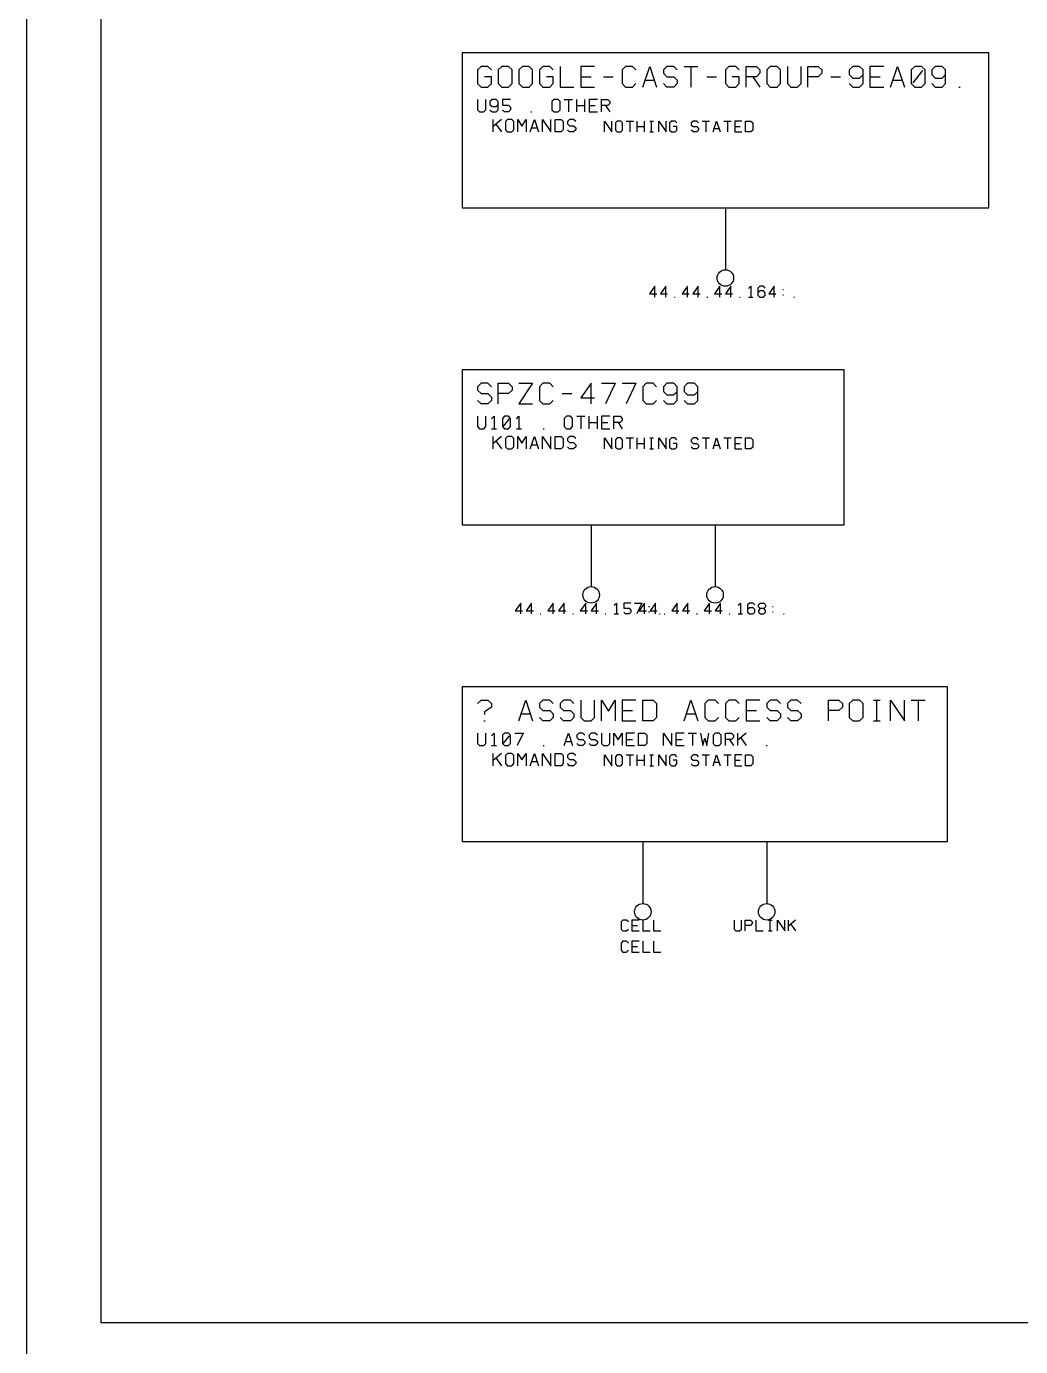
# Model space of a CAD drawing. Header units: millimetres. Extents: x 10 to 2534, y 10 to 1372.
# Drawn here: x 9.6 to 202.2, y 218.8 to 474.6 of the extents above; entities that cross this region are included whole.
import ezdxf

# ---------------------------------------------------------------- set-up
doc = ezdxf.new("R2010")
doc.units = ezdxf.units.MM
for name, color, linetype, lineweight in [('DEVICE', 7, 'CONTINUOUS', 25), ('GROUP', 6, 'CONTINUOUS', 25), ('LABEL', 8, 'CONTINUOUS', 25), ('PANE', 250, 'CONTINUOUS', 25), ('POINT', 4, 'CONTINUOUS', 25), ('PORT_BUS', 5, 'CONTINUOUS', 25), ('PORTAL', 2, 'CONTINUOUS', 25), ('SHEET', 7, 'CONTINUOUS', 25)]:
    doc.layers.add(name, color=color, linetype=linetype, lineweight=lineweight)

msp = doc.modelspace()

# ---------------------------------------------------------------- linework, layer by layer
at = {"layer": 'DEVICE'}
for points in [[(94, 439.4), (196, 439.4), (196, 469.4), (94, 469.4)], [(94, 378), (168, 378), (168, 408), (94, 408)], [(94, 316.6), (188, 316.6), (188, 346.6), (94, 346.6)]]:
    msp.add_lwpolyline(points, close=True, dxfattribs=at)
at = {"layer": 'GROUP'}
msp.add_lwpolyline([(24, 223.4), (1535.9, 223.4), (1535.9, 1327.2), (24, 1327.2)], close=True, dxfattribs=at)
at = {"layer": 'LABEL'}
for points in [[(99.666667, 466.133333), (99, 466.8), (97.666667, 466.8), (97, 466.133333), (97, 463.466667), (97.666667, 462.8), (99, 462.8), (99.666667, 463.466667), (99.666667, 464.8), (98.333333, 464.8)], [(101.666667, 462.8), (103, 462.8), (103.666667, 463.466667), (103.666667, 466.133333), (103, 466.8), (101.666667, 466.8), (101, 466.133333), (101, 463.466667), (101.666667, 462.8)], [(105.666667, 462.8), (107, 462.8), (107.666667, 463.466667), (107.666667, 466.133333), (107, 466.8), (105.666667, 466.8), (105, 466.133333), (105, 463.466667), (105.666667, 462.8)], [(111.666667, 466.133333), (111, 466.8), (109.666667, 466.8), (109, 466.133333), (109, 463.466667), (109.666667, 462.8), (111, 462.8), (111.666667, 463.466667), (111.666667, 464.8), (110.333333, 464.8)], [(113, 466.8), (113, 462.8), (115.666667, 462.8)], [(119.666667, 466.8), (117, 466.8), (117, 462.8), (119.666667, 462.8)], [(127.666667, 466.133333), (127, 466.8), (125.666667, 466.8), (125, 466.133333), (125, 463.466667), (125.666667, 462.8), (127, 462.8), (127.666667, 463.466667)], [(129, 462.8), (130.333333, 466.8), (131.666667, 462.8)], [(135.666667, 466.133333), (135, 466.8), (133.666667, 466.8), (133, 466.133333), (133, 465.466667), (133.666667, 464.8), (135, 464.8), (135.666667, 464.133333), (135.666667, 463.466667), (135, 462.8), (133.666667, 462.8), (133, 463.466667)], [(137, 466.8), (139.666667, 466.8)], [(138.333333, 466.8), (138.333333, 462.8)], [(147.666667, 466.133333), (147, 466.8), (145.666667, 466.8), (145, 466.133333), (145, 463.466667), (145.666667, 462.8), (147, 462.8), (147.666667, 463.466667), (147.666667, 464.8), (146.333333, 464.8)], [(149, 462.8), (149, 466.8), (151, 466.8), (151.666667, 466.133333), (151.666667, 465.466667), (151, 464.8), (149, 464.8)], [(153.666667, 462.8), (155, 462.8), (155.666667, 463.466667), (155.666667, 466.133333), (155, 466.8), (153.666667, 466.8), (153, 466.133333), (153, 463.466667), (153.666667, 462.8)], [(157, 466.8), (157, 463.466667), (157.666667, 462.8), (159, 462.8), (159.666667, 463.466667), (159.666667, 466.8)], [(161, 462.8), (161, 466.8), (163, 466.8), (163.666667, 466.133333), (163.666667, 465.466667), (163, 464.8), (161, 464.8)], [(169, 463.466667), (169.666667, 462.8), (171, 462.8), (171.666667, 463.466667), (171.666667, 466.133333), (171, 466.8), (169.666667, 466.8), (169, 466.133333), (169, 465.2), (169.666667, 464.533333), (171, 464.533333), (171.666667, 465.2)], [(175.666667, 466.8), (173, 466.8), (173, 462.8), (175.666667, 462.8)], [(177, 462.8), (178.333333, 466.8), (179.666667, 462.8)], [(181.666667, 462.8), (183, 462.8), (183.666667, 463.466667), (183.666667, 466.133333), (183, 466.8), (181.666667, 466.8), (181, 466.133333), (181, 463.466667), (181.666667, 462.8)], [(181.4, 463.6), (183.266667, 466)], [(185, 463.466667), (185.666667, 462.8), (187, 462.8), (187.666667, 463.466667), (187.666667, 466.133333), (187, 466.8), (185.666667, 466.8), (185, 466.133333), (185, 465.2), (185.666667, 464.533333), (187, 464.533333), (187.666667, 465.2)], [(117, 464.8), (119, 464.8)], [(121.4, 464.8), (123.266667, 464.8)], [(129.466667, 464.133333), (131.2, 464.133333)], [(141.4, 464.8), (143.266667, 464.8)], [(150.333333, 464.8), (151.666667, 462.8)], [(165.4, 464.8), (167.266667, 464.8)], [(173, 464.8), (175, 464.8)], [(177.466667, 464.133333), (179.2, 464.133333)], [(190.2, 462.8), (190.466667, 462.8)], [(97, 460.4), (97, 458.4), (97.4, 458), (98.2, 458), (98.6, 458.4), (98.6, 460.4)], [(99.4, 458.4), (99.8, 458), (100.6, 458), (101, 458.4), (101, 460), (100.6, 460.4), (99.8, 460.4), (99.4, 460), (99.4, 459.44), (99.8, 459.04), (100.6, 459.04), (101, 459.44)], [(103.4, 460.4), (101.8, 460.4), (101.8, 459.28), (103, 459.28), (103.4, 458.88), (103.4, 458.4), (103, 458), (102.2, 458), (101.8, 458.4)], [(107.32, 458), (107.48, 458)], [(111.8, 458), (112.6, 458), (113, 458.4), (113, 460), (112.6, 460.4), (111.8, 460.4), (111.4, 460), (111.4, 458.4), (111.8, 458)], [(113.8, 460.4), (115.4, 460.4)], [(114.6, 460.4), (114.6, 458)], [(116.2, 458), (116.2, 460.4)], [(116.2, 459.2), (117.8, 459.2)], [(117.8, 458), (117.8, 460.4)], [(120.2, 460.4), (118.6, 460.4), (118.6, 458), (120.2, 458)], [(118.6, 459.2), (119.8, 459.2)], [(121, 458), (121, 460.4), (122.2, 460.4), (122.6, 460), (122.6, 459.6), (122.2, 459.2), (121, 459.2)], [(121.8, 459.2), (122.6, 458)], [(131.35, 422.1), (131.35, 424.2), (130.3, 422.73), (131.7, 422.73)], [(133.45, 422.1), (133.45, 424.2), (132.4, 422.73), (133.8, 422.73)], [(135.13, 422.1), (135.27, 422.1)], [(137.65, 422.1), (137.65, 424.2), (136.6, 422.73), (138, 422.73)], [(139.75, 422.1), (139.75, 424.2), (138.7, 422.73), (140.1, 422.73)], [(141.43, 422.1), (141.57, 422.1)], [(143.95, 422.1), (143.95, 424.2), (142.9, 422.73), (144.3, 422.73)], [(146.05, 422.1), (146.05, 424.2), (145, 422.73), (146.4, 422.73)], [(147.73, 422.1), (147.87, 422.1)], [(149.48, 423.78), (149.9, 424.2), (149.9, 422.1)], [(149.48, 422.1), (150.32, 422.1)], [(152.7, 423.85), (152.35, 424.2), (151.65, 424.2), (151.3, 423.85), (151.3, 422.45), (151.65, 422.1), (152.35, 422.1), (152.7, 422.45), (152.7, 422.94), (152.35, 423.29), (151.65, 423.29), (151.3, 422.94)], [(154.45, 422.1), (154.45, 424.2), (153.4, 422.73), (154.8, 422.73)], [(156.13, 423.57), (156.27, 423.57)], [(156.13, 422.52), (156.27, 422.52)], [(158.23, 422.1), (158.37, 422.1)], [(99.666667, 404.733333), (99, 405.4), (97.666667, 405.4), (97, 404.733333), (97, 404.066667), (97.666667, 403.4), (99, 403.4), (99.666667, 402.733333), (99.666667, 402.066667), (99, 401.4), (97.666667, 401.4), (97, 402.066667)], [(101, 401.4), (101, 405.4), (103, 405.4), (103.666667, 404.733333), (103.666667, 404.066667), (103, 403.4), (101, 403.4)], [(105, 405.4), (107.666667, 405.4), (105, 401.4), (107.666667, 401.4)], [(111.666667, 404.733333), (111, 405.4), (109.666667, 405.4), (109, 404.733333), (109, 402.066667), (109.666667, 401.4), (111, 401.4), (111.666667, 402.066667)], [(119, 401.4), (119, 405.4), (117, 402.6), (119.666667, 402.6)], [(121, 405.4), (123.666667, 405.4), (121.8, 401.4)], [(125, 405.4), (127.666667, 405.4), (125.8, 401.4)], [(131.666667, 404.733333), (131, 405.4), (129.666667, 405.4), (129, 404.733333), (129, 402.066667), (129.666667, 401.4), (131, 401.4), (131.666667, 402.066667)], [(133, 402.066667), (133.666667, 401.4), (135, 401.4), (135.666667, 402.066667), (135.666667, 404.733333), (135, 405.4), (133.666667, 405.4), (133, 404.733333), (133, 403.8), (133.666667, 403.133333), (135, 403.133333), (135.666667, 403.8)], [(137, 402.066667), (137.666667, 401.4), (139, 401.4), (139.666667, 402.066667), (139.666667, 404.733333), (139, 405.4), (137.666667, 405.4), (137, 404.733333), (137, 403.8), (137.666667, 403.133333), (139, 403.133333), (139.666667, 403.8)], [(113.4, 403.4), (115.266667, 403.4)], [(97, 399), (97, 397), (97.4, 396.6), (98.2, 396.6), (98.6, 397), (98.6, 399)], [(99.72, 398.52), (100.2, 399), (100.2, 396.6)], [(99.72, 396.6), (100.68, 396.6)], [(102.2, 396.6), (103, 396.6), (103.4, 397), (103.4, 398.6), (103, 399), (102.2, 399), (101.8, 398.6), (101.8, 397), (102.2, 396.6)], [(102.04, 397.08), (103.16, 398.52)], [(104.52, 398.52), (105, 399), (105, 396.6)], [(104.52, 396.6), (105.48, 396.6)], [(109.72, 396.6), (109.88, 396.6)], [(114.2, 396.6), (115, 396.6), (115.4, 397), (115.4, 398.6), (115, 399), (114.2, 399), (113.8, 398.6), (113.8, 397), (114.2, 396.6)], [(116.2, 399), (117.8, 399)], [(117, 399), (117, 396.6)], [(118.6, 396.6), (118.6, 399)], [(118.6, 397.8), (120.2, 397.8)], [(120.2, 396.6), (120.2, 399)], [(122.6, 399), (121, 399), (121, 396.6), (122.6, 396.6)], [(121, 397.8), (122.2, 397.8)], [(123.4, 396.6), (123.4, 399), (124.6, 399), (125, 398.6), (125, 398.2), (124.6, 397.8), (123.4, 397.8)], [(124.2, 397.8), (125, 396.6)], [(105.35, 360.7), (105.35, 362.8), (104.3, 361.33), (105.7, 361.33)], [(107.45, 360.7), (107.45, 362.8), (106.4, 361.33), (107.8, 361.33)], [(109.13, 360.7), (109.27, 360.7)], [(111.65, 360.7), (111.65, 362.8), (110.6, 361.33), (112, 361.33)], [(113.75, 360.7), (113.75, 362.8), (112.7, 361.33), (114.1, 361.33)], [(115.43, 360.7), (115.57, 360.7)], [(117.95, 360.7), (117.95, 362.8), (116.9, 361.33), (118.3, 361.33)], [(120.05, 360.7), (120.05, 362.8), (119, 361.33), (120.4, 361.33)], [(121.73, 360.7), (121.87, 360.7)], [(123.48, 362.38), (123.9, 362.8), (123.9, 360.7)], [(123.48, 360.7), (124.32, 360.7)], [(126.7, 362.8), (125.3, 362.8), (125.3, 361.82), (126.35, 361.82), (126.7, 361.47), (126.7, 361.05), (126.35, 360.7), (125.65, 360.7), (125.3, 361.05)], [(127.4, 362.8), (128.8, 362.8), (127.82, 360.7)], [(129.35, 360.7), (129.35, 362.8), (128.3, 361.33), (129.7, 361.33)], [(130.13, 362.17), (130.27, 362.17)], [(130.13, 361.12), (130.27, 361.12)], [(131.45, 360.7), (131.45, 362.8), (130.4, 361.33), (131.8, 361.33)], [(132.23, 360.7), (132.37, 360.7)], [(133.13, 360.7), (133.27, 360.7)], [(135.65, 360.7), (135.65, 362.8), (134.6, 361.33), (136, 361.33)], [(137.75, 360.7), (137.75, 362.8), (136.7, 361.33), (138.1, 361.33)], [(139.43, 360.7), (139.57, 360.7)], [(141.95, 360.7), (141.95, 362.8), (140.9, 361.33), (142.3, 361.33)], [(144.05, 360.7), (144.05, 362.8), (143, 361.33), (144.4, 361.33)], [(145.73, 360.7), (145.87, 360.7)], [(147.48, 362.38), (147.9, 362.8), (147.9, 360.7)], [(147.48, 360.7), (148.32, 360.7)], [(150.7, 362.45), (150.35, 362.8), (149.65, 362.8), (149.3, 362.45), (149.3, 361.05), (149.65, 360.7), (150.35, 360.7), (150.7, 361.05), (150.7, 361.54), (150.35, 361.89), (149.65, 361.89), (149.3, 361.54)], [(151.75, 361.75), (151.4, 362.1), (151.4, 362.45), (151.75, 362.8), (152.45, 362.8), (152.8, 362.45), (152.8, 362.1), (152.45, 361.75), (151.75, 361.75), (151.4, 361.4), (151.4, 361.05), (151.75, 360.7), (152.45, 360.7), (152.8, 361.05), (152.8, 361.4), (152.45, 361.75)], [(154.13, 362.17), (154.27, 362.17)], [(154.13, 361.12), (154.27, 361.12)], [(156.23, 360.7), (156.37, 360.7)], [(97, 343.333333), (97.666667, 344), (99, 344), (99.666667, 343.333333), (99.666667, 342.666667), (98.333333, 341.733333), (98.333333, 341.2)], [(105, 340), (106.333333, 344), (107.666667, 340)], [(111.666667, 343.333333), (111, 344), (109.666667, 344), (109, 343.333333), (109, 342.666667), (109.666667, 342), (111, 342), (111.666667, 341.333333), (111.666667, 340.666667), (111, 340), (109.666667, 340), (109, 340.666667)], [(115.666667, 343.333333), (115, 344), (113.666667, 344), (113, 343.333333), (113, 342.666667), (113.666667, 342), (115, 342), (115.666667, 341.333333), (115.666667, 340.666667), (115, 340), (113.666667, 340), (113, 340.666667)], [(117, 344), (117, 340.666667), (117.666667, 340), (119, 340), (119.666667, 340.666667), (119.666667, 344)], [(121, 340), (121, 344), (122.333333, 341.866667), (123.666667, 344), (123.666667, 340)], [(127.666667, 344), (125, 344), (125, 340), (127.666667, 340)], [(129, 340), (129, 344), (131, 344), (131.666667, 343.333333), (131.666667, 340.666667), (131, 340), (129, 340)], [(137, 340), (138.333333, 344), (139.666667, 340)], [(143.666667, 343.333333), (143, 344), (141.666667, 344), (141, 343.333333), (141, 340.666667), (141.666667, 340), (143, 340), (143.666667, 340.666667)], [(147.666667, 343.333333), (147, 344), (145.666667, 344), (145, 343.333333), (145, 340.666667), (145.666667, 340), (147, 340), (147.666667, 340.666667)], [(151.666667, 344), (149, 344), (149, 340), (151.666667, 340)], [(155.666667, 343.333333), (155, 344), (153.666667, 344), (153, 343.333333), (153, 342.666667), (153.666667, 342), (155, 342), (155.666667, 341.333333), (155.666667, 340.666667), (155, 340), (153.666667, 340), (153, 340.666667)], [(159.666667, 343.333333), (159, 344), (157.666667, 344), (157, 343.333333), (157, 342.666667), (157.666667, 342), (159, 342), (159.666667, 341.333333), (159.666667, 340.666667), (159, 340), (157.666667, 340), (157, 340.666667)], [(165, 340), (165, 344), (167, 344), (167.666667, 343.333333), (167.666667, 342.666667), (167, 342), (165, 342)], [(169.666667, 340), (171, 340), (171.666667, 340.666667), (171.666667, 343.333333), (171, 344), (169.666667, 344), (169, 343.333333), (169, 340.666667), (169.666667, 340)], [(173.666667, 344), (175, 344)], [(174.333333, 340), (174.333333, 344)], [(177, 340), (177, 344), (179.666667, 340), (179.666667, 344)], [(181, 344), (183.666667, 344)], [(182.333333, 344), (182.333333, 340)], [(105.466667, 341.333333), (107.2, 341.333333)], [(125, 342), (127, 342)], [(137.466667, 341.333333), (139.2, 341.333333)], [(149, 342), (151, 342)], [(98.2, 340), (98.466667, 340)], [(173.666667, 340), (175, 340)], [(97, 337.6), (97, 335.6), (97.4, 335.2), (98.2, 335.2), (98.6, 335.6), (98.6, 337.6)], [(99.72, 337.12), (100.2, 337.6), (100.2, 335.2)], [(99.72, 335.2), (100.68, 335.2)], [(102.2, 335.2), (103, 335.2), (103.4, 335.6), (103.4, 337.2), (103, 337.6), (102.2, 337.6), (101.8, 337.2), (101.8, 335.6), (102.2, 335.2)], [(102.04, 335.68), (103.16, 337.12)], [(104.2, 337.6), (105.8, 337.6), (104.68, 335.2)], [(109.72, 335.2), (109.88, 335.2)], [(113.8, 335.2), (114.6, 337.6), (115.4, 335.2)], [(114.08, 336), (115.12, 336)], [(117.8, 337.2), (117.4, 337.6), (116.6, 337.6), (116.2, 337.2), (116.2, 336.8), (116.6, 336.4), (117.4, 336.4), (117.8, 336), (117.8, 335.6), (117.4, 335.2), (116.6, 335.2), (116.2, 335.6)], [(120.2, 337.2), (119.8, 337.6), (119, 337.6), (118.6, 337.2), (118.6, 336.8), (119, 336.4), (119.8, 336.4), (120.2, 336), (120.2, 335.6), (119.8, 335.2), (119, 335.2), (118.6, 335.6)], [(121, 337.6), (121, 335.6), (121.4, 335.2), (122.2, 335.2), (122.6, 335.6), (122.6, 337.6)], [(123.4, 335.2), (123.4, 337.6), (124.2, 336.32), (125, 337.6), (125, 335.2)], [(127.4, 337.6), (125.8, 337.6), (125.8, 335.2), (127.4, 335.2)], [(125.8, 336.4), (127, 336.4)], [(128.2, 335.2), (128.2, 337.6), (129.4, 337.6), (129.8, 337.2), (129.8, 335.6), (129.4, 335.2), (128.2, 335.2)], [(133, 335.2), (133, 337.6), (134.6, 335.2), (134.6, 337.6)], [(137, 337.6), (135.4, 337.6), (135.4, 335.2), (137, 335.2)], [(135.4, 336.4), (136.6, 336.4)], [(137.8, 337.6), (139.4, 337.6)], [(138.6, 337.6), (138.6, 335.2)], [(140.2, 337.6), (140.6, 335.2), (141, 336.64), (141.4, 335.2), (141.8, 337.6)], [(143, 335.2), (143.8, 335.2), (144.2, 335.6), (144.2, 337.2), (143.8, 337.6), (143, 337.6), (142.6, 337.2), (142.6, 335.6), (143, 335.2)], [(145, 335.2), (145, 337.6), (146.2, 337.6), (146.6, 337.2), (146.6, 336.8), (146.2, 336.4), (145, 336.4)], [(145.8, 336.4), (146.6, 335.2)], [(147.4, 335.2), (147.4, 337.6)], [(149, 337.6), (147.4, 336.24)], [(147.96, 336.72), (149, 335.2)], [(152.92, 335.2), (153.08, 335.2)], [(126.2, 301.05), (125.85, 301.4), (125.15, 301.4), (124.8, 301.05), (124.8, 299.65), (125.15, 299.3), (125.85, 299.3), (126.2, 299.65)], [(128.3, 301.4), (126.9, 301.4), (126.9, 299.3), (128.3, 299.3)], [(126.9, 300.35), (127.95, 300.35)], [(129, 301.4), (129, 299.3), (130.4, 299.3)], [(131.1, 301.4), (131.1, 299.3), (132.5, 299.3)], [(146.7, 301.4), (146.7, 299.65), (147.05, 299.3), (147.75, 299.3), (148.1, 299.65), (148.1, 301.4)], [(148.8, 299.3), (148.8, 301.4), (149.85, 301.4), (150.2, 301.05), (150.2, 300.7), (149.85, 300.35), (148.8, 300.35)], [(150.9, 301.4), (150.9, 299.3), (152.3, 299.3)], [(153.35, 301.4), (154.05, 301.4)], [(153.35, 299.3), (154.05, 299.3)], [(153.7, 299.3), (153.7, 301.4)], [(155.1, 299.3), (155.1, 301.4), (156.5, 299.3), (156.5, 301.4)], [(157.2, 299.3), (157.2, 301.4)], [(158.6, 301.4), (157.2, 300.21)], [(157.69, 300.63), (158.6, 299.3)]]:
    msp.add_lwpolyline(points, dxfattribs=at)
at = {"layer": 'PANE'}
for points in [[(100, 454.1), (100, 456.5)], [(101.6, 456.5), (100, 455.14)], [(100.56, 455.62), (101.6, 454.1)], [(102.8, 454.1), (103.6, 454.1), (104, 454.5), (104, 456.1), (103.6, 456.5), (102.8, 456.5), (102.4, 456.1), (102.4, 454.5), (102.8, 454.1)], [(104.8, 454.1), (104.8, 456.5), (105.6, 455.22), (106.4, 456.5), (106.4, 454.1)], [(107.2, 454.1), (108, 456.5), (108.8, 454.1)], [(109.6, 454.1), (109.6, 456.5), (111.2, 454.1), (111.2, 456.5)], [(112, 454.1), (112, 456.5), (113.2, 456.5), (113.6, 456.1), (113.6, 454.5), (113.2, 454.1), (112, 454.1)], [(116, 456.1), (115.6, 456.5), (114.8, 456.5), (114.4, 456.1), (114.4, 455.7), (114.8, 455.3), (115.6, 455.3), (116, 454.9), (116, 454.5), (115.6, 454.1), (114.8, 454.1), (114.4, 454.5)], [(121.6, 454.1), (121.6, 456.2), (123, 454.1), (123, 456.2)], [(124.05, 454.1), (124.75, 454.1), (125.1, 454.45), (125.1, 455.85), (124.75, 456.2), (124.05, 456.2), (123.7, 455.85), (123.7, 454.45), (124.05, 454.1)], [(125.8, 456.2), (127.2, 456.2)], [(126.5, 456.2), (126.5, 454.1)], [(127.9, 454.1), (127.9, 456.2)], [(129.3, 454.1), (129.3, 456.2)], [(130.35, 456.2), (131.05, 456.2)], [(130.7, 454.1), (130.7, 456.2)], [(132.1, 454.1), (132.1, 456.2), (133.5, 454.1), (133.5, 456.2)], [(135.6, 455.85), (135.25, 456.2), (134.55, 456.2), (134.2, 455.85), (134.2, 454.45), (134.55, 454.1), (135.25, 454.1), (135.6, 454.45), (135.6, 455.15), (134.9, 455.15)], [(139.8, 455.85), (139.45, 456.2), (138.75, 456.2), (138.4, 455.85), (138.4, 455.5), (138.75, 455.15), (139.45, 455.15), (139.8, 454.8), (139.8, 454.45), (139.45, 454.1), (138.75, 454.1), (138.4, 454.45)], [(140.5, 456.2), (141.9, 456.2)], [(141.2, 456.2), (141.2, 454.1)], [(142.6, 454.1), (143.3, 456.2), (144, 454.1)], [(144.7, 456.2), (146.1, 456.2)], [(145.4, 456.2), (145.4, 454.1)], [(148.2, 456.2), (146.8, 456.2), (146.8, 454.1), (148.2, 454.1)], [(148.9, 454.1), (148.9, 456.2), (149.95, 456.2), (150.3, 455.85), (150.3, 454.45), (149.95, 454.1), (148.9, 454.1)], [(107.48, 454.9), (108.52, 454.9)], [(127.9, 455.15), (129.3, 455.15)], [(130.35, 454.1), (131.05, 454.1)], [(142.845, 454.8), (143.755, 454.8)], [(146.8, 455.15), (147.85, 455.15)], [(100, 392.7), (100, 395.1)], [(101.6, 395.1), (100, 393.74)], [(100.56, 394.22), (101.6, 392.7)], [(102.8, 392.7), (103.6, 392.7), (104, 393.1), (104, 394.7), (103.6, 395.1), (102.8, 395.1), (102.4, 394.7), (102.4, 393.1), (102.8, 392.7)], [(104.8, 392.7), (104.8, 395.1), (105.6, 393.82), (106.4, 395.1), (106.4, 392.7)], [(107.2, 392.7), (108, 395.1), (108.8, 392.7)], [(109.6, 392.7), (109.6, 395.1), (111.2, 392.7), (111.2, 395.1)], [(112, 392.7), (112, 395.1), (113.2, 395.1), (113.6, 394.7), (113.6, 393.1), (113.2, 392.7), (112, 392.7)], [(116, 394.7), (115.6, 395.1), (114.8, 395.1), (114.4, 394.7), (114.4, 394.3), (114.8, 393.9), (115.6, 393.9), (116, 393.5), (116, 393.1), (115.6, 392.7), (114.8, 392.7), (114.4, 393.1)], [(121.6, 392.7), (121.6, 394.8), (123, 392.7), (123, 394.8)], [(124.05, 392.7), (124.75, 392.7), (125.1, 393.05), (125.1, 394.45), (124.75, 394.8), (124.05, 394.8), (123.7, 394.45), (123.7, 393.05), (124.05, 392.7)], [(125.8, 394.8), (127.2, 394.8)], [(126.5, 394.8), (126.5, 392.7)], [(127.9, 392.7), (127.9, 394.8)], [(129.3, 392.7), (129.3, 394.8)], [(130.35, 394.8), (131.05, 394.8)], [(130.7, 392.7), (130.7, 394.8)], [(132.1, 392.7), (132.1, 394.8), (133.5, 392.7), (133.5, 394.8)], [(135.6, 394.45), (135.25, 394.8), (134.55, 394.8), (134.2, 394.45), (134.2, 393.05), (134.55, 392.7), (135.25, 392.7), (135.6, 393.05), (135.6, 393.75), (134.9, 393.75)], [(139.8, 394.45), (139.45, 394.8), (138.75, 394.8), (138.4, 394.45), (138.4, 394.1), (138.75, 393.75), (139.45, 393.75), (139.8, 393.4), (139.8, 393.05), (139.45, 392.7), (138.75, 392.7), (138.4, 393.05)], [(140.5, 394.8), (141.9, 394.8)], [(141.2, 394.8), (141.2, 392.7)], [(142.6, 392.7), (143.3, 394.8), (144, 392.7)], [(144.7, 394.8), (146.1, 394.8)], [(145.4, 394.8), (145.4, 392.7)], [(148.2, 394.8), (146.8, 394.8), (146.8, 392.7), (148.2, 392.7)], [(148.9, 392.7), (148.9, 394.8), (149.95, 394.8), (150.3, 394.45), (150.3, 393.05), (149.95, 392.7), (148.9, 392.7)], [(107.48, 393.5), (108.52, 393.5)], [(127.9, 393.75), (129.3, 393.75)], [(130.35, 392.7), (131.05, 392.7)], [(142.845, 393.4), (143.755, 393.4)], [(146.8, 393.75), (147.85, 393.75)], [(100, 331.3), (100, 333.7)], [(101.6, 333.7), (100, 332.34)], [(100.56, 332.82), (101.6, 331.3)], [(102.8, 331.3), (103.6, 331.3), (104, 331.7), (104, 333.3), (103.6, 333.7), (102.8, 333.7), (102.4, 333.3), (102.4, 331.7), (102.8, 331.3)], [(104.8, 331.3), (104.8, 333.7), (105.6, 332.42), (106.4, 333.7), (106.4, 331.3)], [(107.2, 331.3), (108, 333.7), (108.8, 331.3)], [(109.6, 331.3), (109.6, 333.7), (111.2, 331.3), (111.2, 333.7)], [(112, 331.3), (112, 333.7), (113.2, 333.7), (113.6, 333.3), (113.6, 331.7), (113.2, 331.3), (112, 331.3)], [(116, 333.3), (115.6, 333.7), (114.8, 333.7), (114.4, 333.3), (114.4, 332.9), (114.8, 332.5), (115.6, 332.5), (116, 332.1), (116, 331.7), (115.6, 331.3), (114.8, 331.3), (114.4, 331.7)], [(121.6, 331.3), (121.6, 333.4), (123, 331.3), (123, 333.4)], [(124.05, 331.3), (124.75, 331.3), (125.1, 331.65), (125.1, 333.05), (124.75, 333.4), (124.05, 333.4), (123.7, 333.05), (123.7, 331.65), (124.05, 331.3)], [(125.8, 333.4), (127.2, 333.4)], [(126.5, 333.4), (126.5, 331.3)], [(127.9, 331.3), (127.9, 333.4)], [(129.3, 331.3), (129.3, 333.4)], [(130.35, 333.4), (131.05, 333.4)], [(130.7, 331.3), (130.7, 333.4)], [(132.1, 331.3), (132.1, 333.4), (133.5, 331.3), (133.5, 333.4)], [(135.6, 333.05), (135.25, 333.4), (134.55, 333.4), (134.2, 333.05), (134.2, 331.65), (134.55, 331.3), (135.25, 331.3), (135.6, 331.65), (135.6, 332.35), (134.9, 332.35)], [(139.8, 333.05), (139.45, 333.4), (138.75, 333.4), (138.4, 333.05), (138.4, 332.7), (138.75, 332.35), (139.45, 332.35), (139.8, 332), (139.8, 331.65), (139.45, 331.3), (138.75, 331.3), (138.4, 331.65)], [(140.5, 333.4), (141.9, 333.4)], [(141.2, 333.4), (141.2, 331.3)], [(142.6, 331.3), (143.3, 333.4), (144, 331.3)], [(144.7, 333.4), (146.1, 333.4)], [(145.4, 333.4), (145.4, 331.3)], [(148.2, 333.4), (146.8, 333.4), (146.8, 331.3), (148.2, 331.3)], [(148.9, 331.3), (148.9, 333.4), (149.95, 333.4), (150.3, 333.05), (150.3, 331.65), (149.95, 331.3), (148.9, 331.3)], [(107.48, 332.1), (108.52, 332.1)], [(127.9, 332.35), (129.3, 332.35)], [(130.35, 331.3), (131.05, 331.3)], [(142.845, 332), (143.755, 332)], [(146.8, 332.35), (147.85, 332.35)]]:
    msp.add_lwpolyline(points, dxfattribs=at)
at = {"layer": 'POINT'}
for centre in [(145, 425.8), (119, 364.4), (143, 364.4), (129, 303), (153, 303)]:
    msp.add_circle(centre, 1.6, dxfattribs=at)
at = {"layer": 'PORT_BUS'}
for p, q in [((145, 439.4), (145, 427.4)), ((119, 378), (119, 366)), ((143, 378), (143, 366)), ((129, 316.6), (129, 304.6)), ((153, 316.6), (153, 304.6))]:
    msp.add_line(p, q, dxfattribs=at)
at = {"layer": 'PORTAL'}
for points in [[(126.2, 296.95), (125.85, 297.3), (125.15, 297.3), (124.8, 296.95), (124.8, 295.55), (125.15, 295.2), (125.85, 295.2), (126.2, 295.55)], [(128.3, 297.3), (126.9, 297.3), (126.9, 295.2), (128.3, 295.2)], [(129, 297.3), (129, 295.2), (130.4, 295.2)], [(131.1, 297.3), (131.1, 295.2), (132.5, 295.2)], [(126.9, 296.25), (127.95, 296.25)]]:
    msp.add_lwpolyline(points, dxfattribs=at)
at = {"layer": 'SHEET'}
msp.add_lwpolyline([(9.6, 9.6), (2534.5, 9.6), (2534.5, 1371.6), (9.6, 1371.6)], close=True, dxfattribs=at)

doc.saveas('drawing.dxf')
